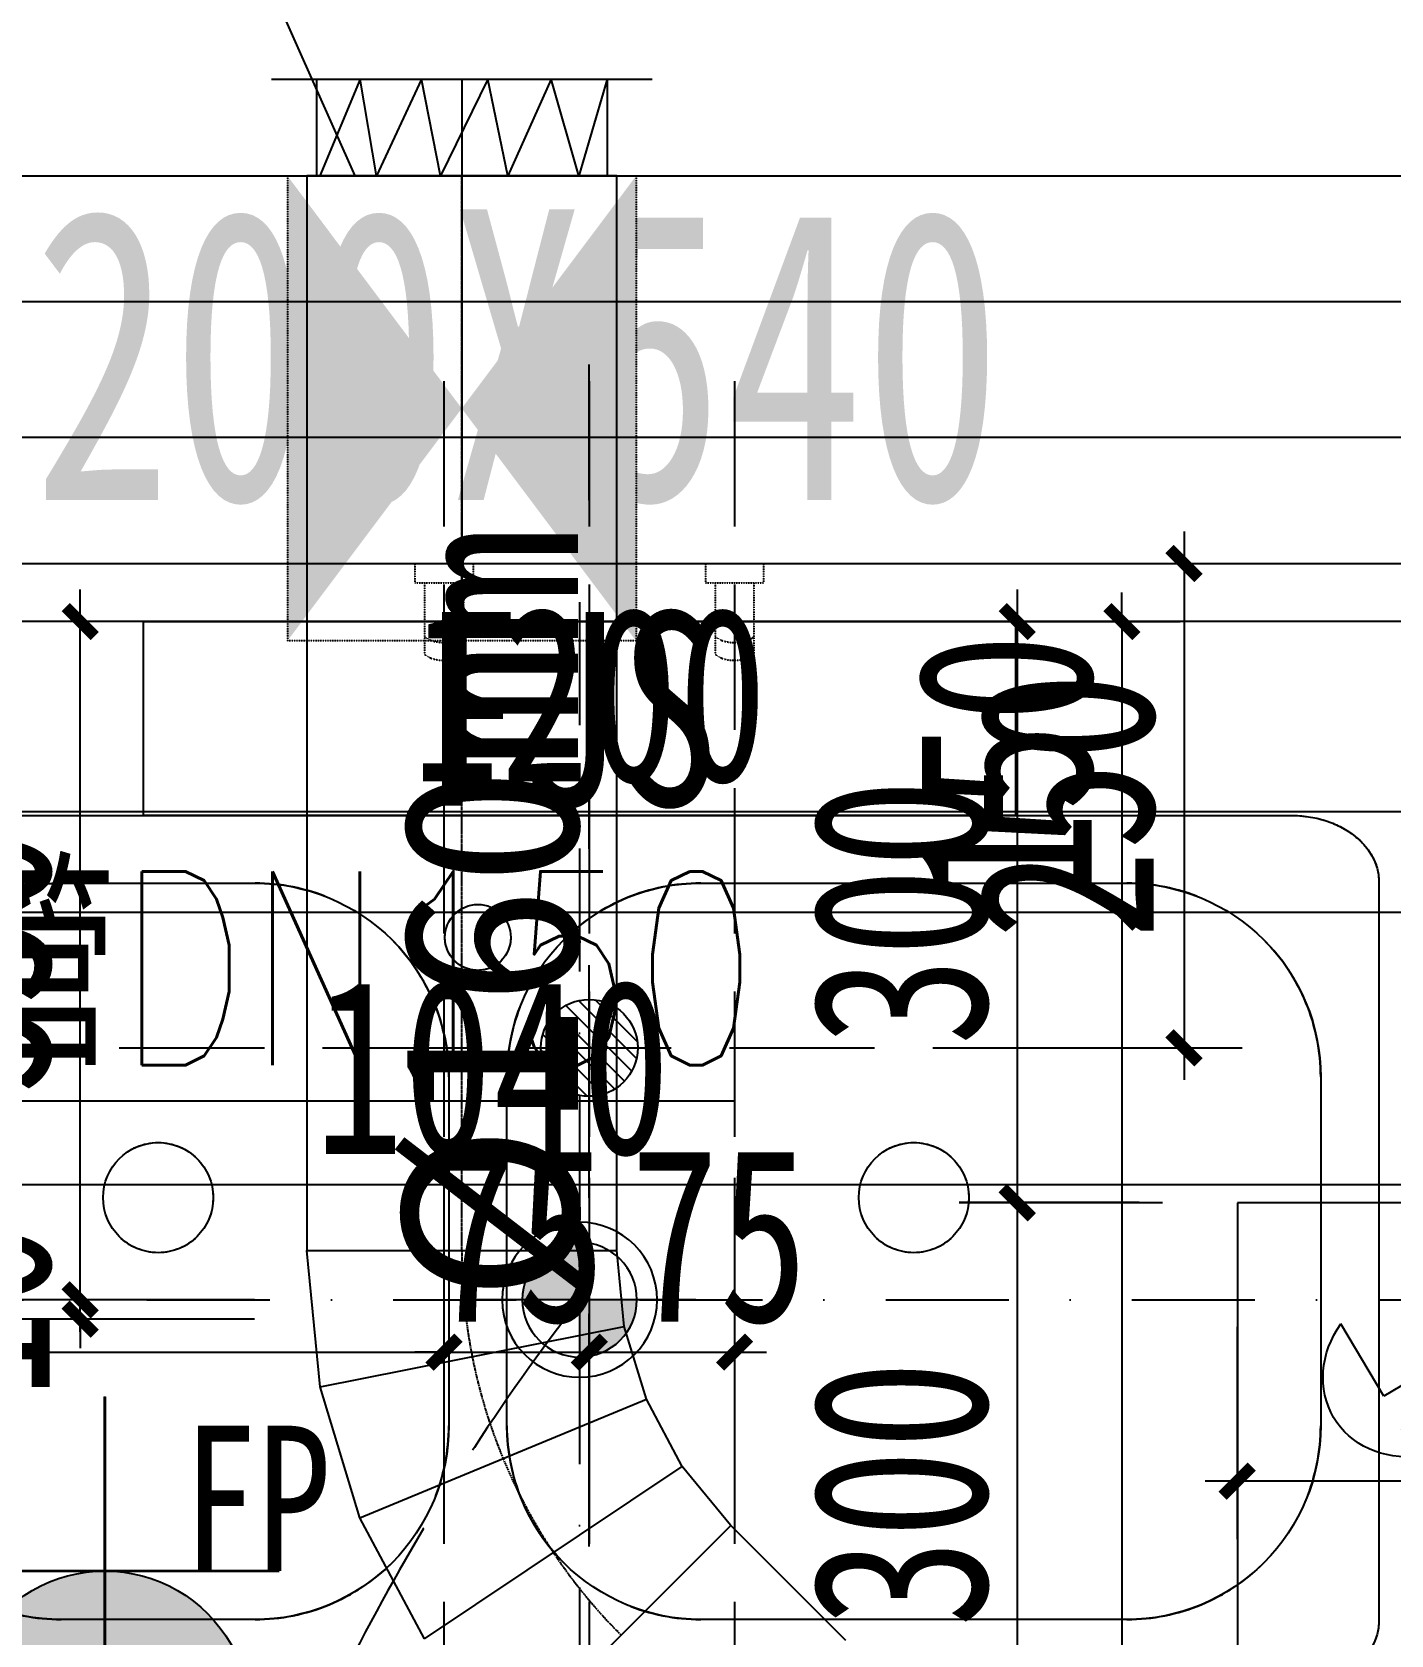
# Model space of a CAD drawing. Header units: millimetres. Extents: x -297 to 39764, y -29258 to 20315.
# Drawn here: x 13724 to 14426, y -16895 to -16068 of the extents above; entities that cross this region are included whole.
import ezdxf

# ---------------------------------------------------------------- set-up
doc = ezdxf.new("R2010")
doc.units = ezdxf.units.MM
for name, pattern in [('_DASH', [0.6, 0.4, -0.2]), ('CENTER2', [1.125, 0.75, -0.125, 0.125, -0.125]), ('DASH', [0.35, 0.25, -0.1]), ('DASHDOT2', [12.7, 6.35, -3.175, 0, -3.175]), ('HIDDEN', [9.525, 6.35, -3.175]), ('HIDDEN2', [0.1875, 0.125, -0.0625])]:
    doc.linetypes.add(name, pattern=pattern)
doc.layers.get('Defpoints').update_dxf_attribs({"color": 250})
for name, color, linetype in [('.-P建筑梁位', 4, 'Continuous'), ('.J-给排水', 210, 'Continuous'), ('.L-集分水器', 244, 'Continuous'), ('.P-墙体尺寸标注', 252, 'Continuous'), ('.P-家具虚线层', 250, 'Continuous'), ('.p-灯具连线', 6, 'Continuous'), ('.P-装饰轮廓', 180, 'Continuous'), ('.PC-天花尺寸标注', 252, 'Continuous'), ('.PC-天花灯具', 203, 'Continuous'), ('.PC-天花造型', 163, 'Continuous'), ('.PC-灯具尺寸标注', 252, 'Continuous'), ('.PC-综合天花虚线层', 14, 'DASHDOT2'), ('.PF-上下水', 6, 'Continuous'), ('.PF-上下水尺寸标注', 252, 'Continuous'), ('.PF-墙体及上下水图中虚线层', 14, 'DASH'), ('.PF-洁具', 150, 'Continuous'), ('.ZD-强电插座', 43, 'Continuous'), ('.ZD-插座虚线层', 214, 'DASH'), ('.ZD-点位引线', 1, 'Continuous'), ('.ZT-空调.检修口', 52, 'Continuous'), ('0-设备', 1, 'Continuous'), ('DUCT-排风中心线', 5, 'CENTER2'), ('DUCT-排风标注', 3, 'Continuous'), ('DUCT-排风管', 31, 'Continuous'), ('DUCT-排风管端线', 2, 'Continuous'), ('WINDOW', 4, 'Continuous'), ('留孔', 1, 'Continuous'), ('空调套管', 1, 'Continuous')]:
    doc.layers.add(name, color=color, linetype=linetype)
doc.styles.add('GOA_01_thin_0.75', font='romans.shx', dxfattribs={"width": 0.75, "bigfont": 'hzdx.shx'})
doc.styles.add('HZTXT', font='')
doc.styles.add('宋体', font='', dxfattribs={"width": 0.7, "height": 5})
doc.styles.add('文字样式', font='', dxfattribs={"width": 0.75})
doc.styles.get('HZTXT').set_extended_font_data('SimSun')
doc.styles.get('宋体').set_extended_font_data('SimSun')
doc.styles.get('文字样式').set_extended_font_data('SimSun')
doc.dimstyles.new('西安1-40（内部尺寸）', dxfattribs={"dimscale": 30, "dimtxt": 3, "dimasz": 0.5, "dimexe": 1, "dimexo": 1, "dimgap": 0.5, "dimtad": 1, "dimdec": 0, "dimrnd": 5, "dimtxsty": '文字样式', "dimblk": 'ARCHTICK', "dimcen": 1, "dimdle": 0.55, "dimclrd": 252, "dimclre": 252, "dimclrt": 30, "dimadec": 0, "dimazin": 0, "dimtfac": 1, "dimtdec": 0, "dimtix": 1, "dimtmove": 2, "dimatfit": 3, "dimfxl": 5, "dimfxlon": 1, "dimarcsym": 0})

# ---------------------------------------------------------------- blocks, each defined once
blk = doc.blocks.new('洗菜盆')
at = {"layer": '.PF-洁具'}
for points in [[(42003.23, 54024.64), (42727.32, 54024.64)], [(41957.78, 53608.73), (41957.78, 53990.55)], [(42772.78, 53990.55), (42772.78, 53608.73)], [(42727.32, 53574.64), (42003.23, 53574.64)]]:
    blk.add_lwpolyline(points, dxfattribs=at)
at = {"layer": '.PF-洁具', "color": 250}
for points in [[(42092.78, 53989.64), (42192.78, 53989.64, -0.414214), (42292.78, 53889.64), (42292.78, 53709.64, -0.414214), (42192.78, 53609.64), (42092.78, 53609.64, -0.414214), (41992.78, 53709.64), (41992.78, 53889.64, -0.414214)], [(42322.78, 53709.64), (42322.78, 53889.64, -0.414214), (42422.78, 53989.64), (42642.78, 53989.64, -0.414214), (42742.78, 53889.64), (42742.78, 53709.64, -0.414214), (42642.78, 53609.64), (42422.78, 53609.64, -0.414214)]]:
    blk.add_lwpolyline(points, format="xyb", close=True, dxfattribs=at)
for centre, radius in [((42307.78, 53961.64), 17), ((42142.78, 53827.35), 28.41), ((42532.78, 53827.35), 28.41)]:
    blk.add_circle(centre, radius, dxfattribs=at)
at = {"layer": '.PF-洁具', "extrusion": (0, 0, -1)}
for centre, major_axis, start_param, end_param in [((42003.23, 53990.55), (-45.45, 0), 0, 1.570796), ((42727.32, 53990.55), (45.45, 0), -1.570796, 0), ((42003.23, 53608.73), (-45.45, 0), 4.712389, 6.283185), ((42727.32, 53608.73), (45.45, 0), 0, 1.570796)]:
    blk.add_ellipse(centre, major_axis=major_axis, ratio=0.750045, start_param=start_param, end_param=end_param, dxfattribs=at)
blk = doc.blocks.new('*U55')
at = {"layer": '.L-集分水器'}
blk.add_lwpolyline([(-225, -100), (225, -100), (225, 0), (-225, 0)], close=True, dxfattribs=at)
at = {"layer": '.L-集分水器', "style": '文字样式', "width": 0.75}
blk.add_attdef('FJS', (-97.18, -127.08), '', height=120, dxfattribs=at)
blk = doc.blocks.new('ttrutuuyyy')
at = {"layer": '.P-家具虚线层', "color": 250, "linetype": '_DASH', "ltscale": 200, "elevation": 0}
for points in [[(33649.86, -16472.08), (34373.96, -16472.08)], [(34419.41, -16506.17), (34419.41, -16887.98)]]:
    blk.add_lwpolyline(points, dxfattribs=at)
for points in [[(33739.41, -16507.08), (33839.41, -16507.08, -0.414214), (33939.41, -16607.08), (33939.41, -16787.08, -0.414214), (33839.41, -16887.08), (33739.41, -16887.08, -0.414214), (33639.41, -16787.08), (33639.41, -16607.08, -0.414214)], [(33969.41, -16787.08), (33969.41, -16607.08, -0.414214), (34069.41, -16507.08), (34289.41, -16507.08, -0.414214), (34389.41, -16607.08), (34389.41, -16787.08, -0.414214), (34289.41, -16887.08), (34069.41, -16887.08, -0.414214)]]:
    blk.add_lwpolyline(points, format="xyb", close=True, dxfattribs=at)
at = {"layer": '.P-家具虚线层', "color": 250, "linetype": '_DASH', "ltscale": 200}
for centre, radius in [((33954.41, -16535.07, 0), 17), ((33789.41, -16669.36, 0), 28.41), ((34179.41, -16669.36, 0), 28.41)]:
    blk.add_circle(centre, radius, dxfattribs=at)
at = {"layer": '.P-家具虚线层', "color": 250, "linetype": '_DASH', "ltscale": 200, "extrusion": (0, 0, -1)}
for centre, start_param, end_param in [((34373.96, -16506.17, 0), -1.570796, 0), ((34373.96, -16887.98, 0), 0, 1.570796)]:
    blk.add_ellipse(centre, major_axis=(45.45, 0), ratio=0.750045, start_param=start_param, end_param=end_param, dxfattribs=at)
blk = doc.blocks.new('A$Cd2e37dc6')
at = {"layer": '.-P建筑梁位', "color": 4, "linetype": 'DASH', "ltscale": 300}
blk.add_line((6550, 13178.43), (8250, 13178.43), dxfattribs=at)
blk.add_lwpolyline([(5850, 13178.43), (8250, 13178.43), (8250, 11078.43), (5850, 11078.43)], close=True, dxfattribs=at)
at = {"layer": '.-P建筑梁位', "color": 250, "linetype": 'DASH', "ltscale": 300, "style": '宋体', "width": 0.7}
blk.add_text('200X540', height=150, dxfattribs=at).set_placement((6762.91, 13211.2))
blk = doc.blocks.new('防眩光射灯')
h = blk.add_hatch(color=256)
h.dxf.hatch_style = 1
h.paths.add_polyline_path([(29.6, 0, 0.414214), (0, 29.6), (0, 0)])
h.paths.add_polyline_path([(0, 0), (-29.6, 0, 0.414214), (0, -29.6)])
for p, q in [((0, 40), (0, -60)), ((-60, 0), (60, 0))]:
    blk.add_line(p, q)
blk.add_lwpolyline([(0, 112, 0, 50, 0), (0, 87.21, 0, 0, 0), (0, 40, 0, 0, 0)], format="xyseb")
blk.add_circle((0, 0), 40)
at = {"color": 250}
blk.add_circle((0, 0), 29.6, dxfattribs=at)
blk = doc.blocks.new('retrrrrrrrr')
at = {"color": 250}
for p, q in [((-85419.46549, 18881.11591, 2600), (-85222.96549, 18881.11591, 2600)), ((-85396.28094, 18881.11591, 2600), (-85396.28094, 18831.11591, 2600)), ((-85373.72697, 18881.11591, 2600), (-85394.52946, 18831.11591, 2600)), ((-85365.30691, 18831.11591, 2600), (-85373.72697, 18881.11591, 2600)), ((-85342.02792, 18881.11591, 2600), (-85365.30691, 18831.11591, 2600)), ((-85332.12198, 18831.11591, 2600), (-85342.02792, 18881.11591, 2600)), ((-85307.8524, 18881.11591, 2600), (-85332.12198, 18831.11591, 2600)), ((-85297.45115, 18831.11591, 2600), (-85307.8524, 18881.11591, 2600)), ((-85275.16276, 18881.11591, 2600), (-85297.45115, 18831.11591, 2600)), ((-85260.79913, 18831.11591, 2600), (-85275.16276, 18881.11591, 2600)), ((-85246.15005, 18881.11591, 2600), (-85260.79913, 18831.11591, 2600)), ((-85246.15005, 18881.11591, 2600), (-85246.15005, 18831.11591, 2600)), ((-85246.15005, 18831.11591, 2600), (-85396.28094, 18831.11591, 2600))]:
    blk.add_line(p, q, dxfattribs=at)
at = {"layer": '0-设备', "color": 250}
blk.add_line((-85376.21549, 18831.11591), (-85504.53893, 19119.62112), dxfattribs=at)
at = {"layer": 'DUCT-排风中心线', "color": 250}
for p, q in [((-85321.21549, 18276.55721), (-85321.21549, 18831.11591)), ((-85321.21549, 18276.45721), (-85321.21549, 18276.55721))]:
    blk.add_line(p, q, dxfattribs=at)
blk.add_arc((-85040.74624, 18276.45721), 280.46926, 180, 225, dxfattribs=at)
at = {"layer": 'DUCT-排风管', "color": 250}
for p, q in [((-85241.21549, 18831.11591), (-85401.21549, 18831.11591)), ((-85401.21549, 18831.11591), (-85401.21549, 18276.55721)), ((-85241.21549, 18276.55721), (-85241.21549, 18831.11591)), ((-85401.21549, 18276.45721), (-85401.21549, 18276.55721)), ((-85394.28918, 18206.13314), (-85401.21549, 18276.45721)), ((-85241.21549, 18276.45721), (-85241.21549, 18276.55721)), ((-85237.36353, 18237.34759), (-85241.21549, 18276.45721)), ((-85225.95568, 18199.74094), (-85237.36353, 18237.34759)), ((-85373.7764, 18138.51159), (-85394.28918, 18206.13314)), ((-85207.43033, 18165.08245), (-85225.95568, 18199.74094)), ((-85182.49941, 18134.70403), (-85207.43033, 18165.08245)), ((-85340.46547, 18076.19122), (-85373.7764, 18138.51159)), ((-85182.4287, 18134.63332), (-85182.49941, 18134.70403)), ((-85123.0074, 18075.21203), (-85182.4287, 18134.63332))]:
    blk.add_line(p, q, dxfattribs=at)
at = {"layer": 'DUCT-排风管端线', "color": 250}
for p, q in [((-85401.21549, 18276.55721), (-85241.21549, 18276.55721)), ((-85401.21549, 18276.55721), (-85241.21549, 18276.55721)), ((-85394.28918, 18206.13314), (-85237.36353, 18237.34759)), ((-85373.7764, 18138.51159), (-85225.95568, 18199.74094)), ((-85340.46547, 18076.19122), (-85207.43033, 18165.08245)), ((-85182.4287, 18134.63332), (-85295.56578, 18021.49624)), ((-85295.56578, 18021.49624), (-85182.4287, 18134.63332))]:
    blk.add_line(p, q, dxfattribs=at)
at = {"layer": '留孔', "color": 250}
blk.add_line((-85321.21549, 18881.11591), (-85321.2155, 18541.11591), dxfattribs=at)
at = {"layer": '留孔', "color": 250, "linetype": 'HIDDEN2', "ltscale": 0.5}
for p, q in [((-85411.21549, 18831.11591), (-85411.2155, 18591.11591)), ((-85411.21549, 18831.11591), (-85231.21549, 18831.11591)), ((-85231.21549, 18831.11591), (-85231.2155, 18591.11591)), ((-85231.2155, 18591.11591), (-85411.2155, 18591.11591))]:
    blk.add_line(p, q, dxfattribs=at)
blk.add_solid([(-85411.21549, 18831.11591), (-85411.2155, 18591.11591), (-85231.2155, 18591.11591), (-85231.21549, 18831.11591)], dxfattribs=at)
at = {"layer": '空调套管', "color": 250}
blk.add_lwpolyline([(-85627.98557, 18353.8315), (-85180.62341, 18353.8315)], dxfattribs=at)
at = {"layer": 'DUCT-排风标注', "color": 250, "style": 'HZTXT'}
blk.add_text('%%C160mm', height=90.632911, rotation=90, dxfattribs=at).set_placement((-85261.21549, 18249.78678))
at = {"layer": '空调套管', "color": 250, "insert": (-85641.68519, 18472.18016), "char_height": 100, "width": 597.1388019, "attachment_point": 1, "style": 'GOA_01_thin_0.75'}
blk.add_mtext('套管DN150', dxfattribs=at)
blk = doc.blocks.new('_ArchTick')
at = {"color": 0, "linetype": 'ByBlock', "const_width": 0.4}
blk.add_lwpolyline([(-0.5, -0.5), (0.5, 0.5)], dxfattribs=at)
blk = doc.blocks.new('*D246')
at = {"layer": '.ZT-空调.检修口', "color": 252, "lineweight": -2, "transparency": 16777216}
for p, q in [((14346.28, -16735.99), (14346.28, -16845.71)), ((14646.91, -16767.93), (14646.91, -16845.71)), ((14663.41, -16815.71), (14329.78, -16815.71))]:
    blk.add_line(p, q, dxfattribs=at)
at = {"layer": 'Defpoints', "color": 0, "transparency": 16777216}
for p in [(14346.28, -16705.99), (14646.91, -16737.93), (14346.28, -16815.71)]:
    blk.add_point(p, dxfattribs=at)
at = {"layer": '.ZT-空调.检修口', "color": 252, "lineweight": -2, "transparency": 16777216, "xscale": 15, "yscale": 15, "zscale": 15, "rotation": 180}
blk.add_blockref('_ArchTick', (14346.28, -16815.71), dxfattribs=at)
at = {"layer": '.ZT-空调.检修口', "color": 252, "lineweight": -2, "transparency": 16777216, "xscale": 15, "yscale": 15, "zscale": 15}
blk.add_blockref('_ArchTick', (14646.91, -16815.71), dxfattribs=at)
at = {"layer": '.ZT-空调.检修口', "color": 30, "transparency": 16777216, "insert": (14496.6, -16755.71), "char_height": 90, "attachment_point": 5, "style": '文字样式'}
blk.add_mtext('300', dxfattribs=at)
blk = doc.blocks.new('*D247')
at = {"layer": '.ZT-空调.检修口', "color": 252, "lineweight": -2, "transparency": 16777216}
for p, q in [((14232.76, -16355.58), (14232.76, -16688.58)), ((14307.76, -16372.08), (14202.76, -16372.08)), ((14307.76, -16672.08), (14202.76, -16672.08))]:
    blk.add_line(p, q, dxfattribs=at)
at = {"layer": 'Defpoints', "color": 0, "transparency": 16777216}
for p in [(14378.04, -16372.08), (14232.76, -16672.08), (14371.42, -16672.08)]:
    blk.add_point(p, dxfattribs=at)
at = {"layer": '.ZT-空调.检修口', "color": 252, "lineweight": -2, "transparency": 16777216, "xscale": 15, "yscale": 15, "zscale": 15}
for p, rotation in [((14232.76, -16372.08), 90), ((14232.76, -16672.08), 270)]:
    blk.add_blockref('_ArchTick', p, dxfattribs=dict(at, rotation=rotation))
at = {"layer": '.ZT-空调.检修口', "color": 30, "transparency": 16777216, "insert": (14172.76, -16522.08), "char_height": 90, "attachment_point": 5, "rotation": 90, "style": '文字样式'}
blk.add_mtext('300', dxfattribs=at)
blk = doc.blocks.new('*D248')
at = {"layer": '.ZT-空调.检修口', "color": 252, "lineweight": -2, "transparency": 16777216}
for p, q in [((14232.76, -16655.42), (14232.76, -16989.05)), ((14295.7, -16671.92), (14202.76, -16671.92)), ((14295.7, -16972.55), (14202.76, -16972.55))]:
    blk.add_line(p, q, dxfattribs=at)
at = {"layer": 'Defpoints', "color": 0, "transparency": 16777216}
for p in [(14325.7, -16671.92), (14232.76, -16972.55), (14325.7, -16972.55)]:
    blk.add_point(p, dxfattribs=at)
at = {"layer": '.ZT-空调.检修口', "color": 252, "lineweight": -2, "transparency": 16777216, "xscale": 15, "yscale": 15, "zscale": 15}
for p, rotation in [((14232.76, -16671.92), 90), ((14232.76, -16972.55), 270)]:
    blk.add_blockref('_ArchTick', p, dxfattribs=dict(at, rotation=rotation))
at = {"layer": '.ZT-空调.检修口', "color": 30, "transparency": 16777216, "insert": (14172.76, -16822.23), "char_height": 90, "attachment_point": 5, "rotation": 90, "style": '文字样式'}
blk.add_mtext('300', dxfattribs=at)
blk = doc.blocks.new('检修口')
at = {"layer": '.ZT-空调.检修口', "color": 250}
for p, q in [((-154.6, 186.9), (-204.4, 216.5)), ((-185.3, 135.4), (-154.6, 186.9)), ((-185.3, 135.4), (-234.3, 164.6)), ((-105.3, 139.5), (112.5, -78.3)), ((-128.7, 98.8), (82.5, -112.5))]:
    blk.add_line(p, q, dxfattribs=at)
at = {"layer": '.ZT-空调.检修口'}
blk.add_lwpolyline([(-287.5, 287.5), (112.5, 287.5), (112.5, -112.5), (-287.5, -112.5)], close=True, dxfattribs=at)
at = {"layer": '.ZT-空调.检修口', "color": 250}
for centre, radius, start, end in [((-85.3, 159.5), 28.4, 173.3013, 225), ((-144.4, 83.1), 22.1, 45, 116.0655)]:
    blk.add_arc(centre, radius, start, end, dxfattribs=at)
for centre, major_axis, start_param, end_param in [((-174.5, 163.4), (34.9, 57.7), -1.092021, 1.11154), ((-174.4, 163.5), (23.5, 63.3), 1.867724, 3.886165)]:
    blk.add_ellipse(centre, major_axis=major_axis, ratio=0.876846, start_param=start_param, end_param=end_param, dxfattribs=at)
blk = doc.blocks.new('*D700')
at = {"layer": '.P-墙体尺寸标注', "color": 252, "linetype": 'ByBlock', "lineweight": -2, "transparency": 16777216}
for p, q in [((13411.91, -16380.27), (13411.91, -16500.27)), ((14611.91, -16380.27), (14611.91, -16500.27)), ((14628.41, -16470.27), (13395.41, -16470.27))]:
    blk.add_line(p, q, dxfattribs=at)
at = {"layer": 'Defpoints', "color": 0, "linetype": 'ByBlock', "transparency": 16777216}
for p in [(13411.91, -16342.08, 0), (14611.91, -16342.08), (13411.91, -16470.27)]:
    blk.add_point(p, dxfattribs=at)
at = {"layer": '.P-墙体尺寸标注', "color": 252, "linetype": 'ByBlock', "lineweight": -2, "transparency": 16777216, "xscale": 15, "yscale": 15, "zscale": 15, "rotation": 180}
blk.add_blockref('_ArchTick', (13411.91, -16470.27), dxfattribs=at)
at = {"layer": '.P-墙体尺寸标注', "color": 252, "linetype": 'ByBlock', "lineweight": -2, "transparency": 16777216, "xscale": 15, "yscale": 15, "zscale": 15}
blk.add_blockref('_ArchTick', (14611.91, -16470.27), dxfattribs=at)
at = {"layer": '.P-墙体尺寸标注', "color": 30, "linetype": 'ByBlock', "transparency": 16777216, "insert": (14011.91, -16410.27), "char_height": 90, "attachment_point": 5, "style": '文字样式'}
blk.add_mtext('1200', dxfattribs=at)
blk = doc.blocks.new('*D779')
at = {"layer": '.PC-天花尺寸标注', "color": 252, "linetype": 'ByBlock', "lineweight": -2, "transparency": 16777216}
for p, q in [((14286.85, -16372.08), (14286.85, -16357.08)), ((14196.85, -16372.08), (14316.85, -16372.08)), ((14286.85, -16372.08), (14286.85, -16522.08)), ((14196.85, -16522.08), (14316.85, -16522.08)), ((14286.85, -16522.08), (14286.85, -16537.08))]:
    blk.add_line(p, q, dxfattribs=at)
at = {"layer": 'Defpoints', "color": 0, "linetype": 'ByBlock', "transparency": 16777216}
for p in [(14094.55, -16372.08, 0), (14094.55, -16522.08), (14286.85, -16522.08)]:
    blk.add_point(p, dxfattribs=at)
at = {"layer": '.PC-天花尺寸标注', "color": 252, "linetype": 'ByBlock', "lineweight": -2, "transparency": 16777216, "xscale": 15, "yscale": 15, "zscale": 15}
for p, rotation in [((14286.85, -16372.08), 270), ((14286.85, -16522.08), 90)]:
    blk.add_blockref('_ArchTick', p, dxfattribs=dict(at, rotation=rotation))
at = {"layer": '.PC-天花尺寸标注', "color": 30, "linetype": 'ByBlock', "transparency": 16777216, "insert": (14226.85, -16447.08), "char_height": 90, "attachment_point": 5, "rotation": 90, "style": '文字样式'}
blk.add_mtext('150', dxfattribs=at)
blk = doc.blocks.new('*D780')
at = {"layer": '.PC-天花尺寸标注', "color": 252, "linetype": 'ByBlock', "lineweight": -2, "transparency": 16777216}
for p, q in [((14286.85, -16505.58), (14286.85, -18518.58)), ((14196.85, -16522.08), (14316.85, -16522.08)), ((14196.85, -18502.08), (14316.85, -18502.08))]:
    blk.add_line(p, q, dxfattribs=at)
at = {"layer": 'Defpoints', "color": 0, "linetype": 'ByBlock', "transparency": 16777216}
for p in [(14094.55, -16522.08), (14099.55, -18502.08), (14286.85, -18502.08)]:
    blk.add_point(p, dxfattribs=at)
at = {"layer": '.PC-天花尺寸标注', "color": 252, "linetype": 'ByBlock', "lineweight": -2, "transparency": 16777216, "xscale": 15, "yscale": 15, "zscale": 15}
for p, rotation in [((14286.85, -16522.08), 90), ((14286.85, -18502.08), 270)]:
    blk.add_blockref('_ArchTick', p, dxfattribs=dict(at, rotation=rotation))
at = {"layer": '.PC-天花尺寸标注', "color": 30, "linetype": 'ByBlock', "transparency": 16777216, "insert": (14226.85, -17512.08), "char_height": 90, "attachment_point": 5, "rotation": 90, "style": '文字样式'}
blk.add_mtext('1980', dxfattribs=at)
blk = doc.blocks.new('*D784')
at = {"layer": '.PC-天花尺寸标注', "color": 252, "linetype": 'ByBlock', "lineweight": -2, "transparency": 16777216}
for p, q in [((13441.91, -16572.51), (13441.91, -16692.51)), ((14481.91, -16572.51), (14481.91, -16692.51)), ((13425.41, -16662.51), (14498.41, -16662.51))]:
    blk.add_line(p, q, dxfattribs=at)
at = {"layer": 'Defpoints', "color": 0, "linetype": 'ByBlock', "transparency": 16777216}
for p in [(13441.91, -16522.08), (14481.91, -16522.08), (14481.91, -16662.51)]:
    blk.add_point(p, dxfattribs=at)
at = {"layer": '.PC-天花尺寸标注', "color": 252, "linetype": 'ByBlock', "lineweight": -2, "transparency": 16777216, "xscale": 15, "yscale": 15, "zscale": 15, "rotation": 180}
blk.add_blockref('_ArchTick', (13441.91, -16662.51), dxfattribs=at)
at = {"layer": '.PC-天花尺寸标注', "color": 252, "linetype": 'ByBlock', "lineweight": -2, "transparency": 16777216, "xscale": 15, "yscale": 15, "zscale": 15}
blk.add_blockref('_ArchTick', (14481.91, -16662.51), dxfattribs=at)
at = {"layer": '.PC-天花尺寸标注', "color": 30, "linetype": 'ByBlock', "transparency": 16777216, "insert": (13961.91, -16602.51), "char_height": 90, "attachment_point": 5, "style": '文字样式'}
blk.add_mtext('1040', dxfattribs=at)
blk = doc.blocks.new('*D853')
at = {"layer": '.PC-灯具尺寸标注', "color": 252, "linetype": 'ByBlock', "lineweight": -2, "transparency": 16777216}
for p, q in [((13749.15, -16722.08), (13749.15, -16707.08)), ((13839.15, -16722.08), (13719.15, -16722.08)), ((13749.15, -16732.08), (13749.15, -16722.08)), ((13839.15, -16732.08), (13719.15, -16732.08)), ((13749.15, -16732.08), (13749.15, -16747.08))]:
    blk.add_line(p, q, dxfattribs=at)
at = {"layer": 'Defpoints', "color": 0, "linetype": 'ByBlock', "transparency": 16777216}
for p in [(13749.15, -16722.08), (14006.91, -16722.08, 0), (14006.91, -16732.08, 0)]:
    blk.add_point(p, dxfattribs=at)
at = {"layer": '.PC-灯具尺寸标注', "color": 252, "linetype": 'ByBlock', "lineweight": -2, "transparency": 16777216, "xscale": 15, "yscale": 15, "zscale": 15}
for p, rotation in [((13749.15, -16722.08), 270), ((13749.15, -16732.08), 90)]:
    blk.add_blockref('_ArchTick', p, dxfattribs=dict(at, rotation=rotation))
at = {"layer": '.PC-灯具尺寸标注', "color": 30, "linetype": 'ByBlock', "transparency": 16777216, "insert": (13689.15, -16727.08), "char_height": 90, "attachment_point": 5, "rotation": 90, "style": '文字样式'}
blk.add_mtext('10', dxfattribs=at)
blk = doc.blocks.new('*D854')
at = {"layer": '.PC-灯具尺寸标注', "color": 252, "linetype": 'ByBlock', "lineweight": -2, "transparency": 16777216}
for p, q in [((13749.15, -16738.58), (13749.15, -16355.58)), ((13839.15, -16372.08), (13719.15, -16372.08)), ((13839.15, -16722.08), (13719.15, -16722.08))]:
    blk.add_line(p, q, dxfattribs=at)
at = {"layer": 'Defpoints', "color": 0, "linetype": 'ByBlock', "transparency": 16777216}
for p in [(13749.15, -16372.08), (14231.91, -16372.08, 0), (14006.91, -16722.08, 0)]:
    blk.add_point(p, dxfattribs=at)
at = {"layer": '.PC-灯具尺寸标注', "color": 252, "linetype": 'ByBlock', "lineweight": -2, "transparency": 16777216, "xscale": 15, "yscale": 15, "zscale": 15}
for p, rotation in [((13749.15, -16372.08), 90), ((13749.15, -16722.08), 270)]:
    blk.add_blockref('_ArchTick', p, dxfattribs=dict(at, rotation=rotation))
at = {"layer": '.PC-灯具尺寸标注', "color": 30, "linetype": 'ByBlock', "transparency": 16777216, "insert": (13689.15, -16547.08), "char_height": 90, "attachment_point": 5, "rotation": 90, "style": '文字样式'}
blk.add_mtext('350', dxfattribs=at)
blk = doc.blocks.new('墙面强电插座')
at = {"linetype": 'ByBlock'}
h = blk.add_hatch(color=256, dxfattribs=at)
h.dxf.hatch_style = 1
h.paths.add_polyline_path([(0, 120, 0.414214), (100, 220), (0, 220)])
h.paths.add_polyline_path([(0, 220), (-100, 220, 0.414214), (0, 120)])
blk.add_line((100, 220), (-100, 220), dxfattribs=at)
for p, q in [((0, 220), (0, 0)), ((-120, 120), (120, 120))]:
    blk.add_line(p, q)
at = {"const_width": 2}
for points in [[(0, 0), (0, 220)], [(-120, 120), (120, 120)]]:
    blk.add_lwpolyline(points, dxfattribs=at)
at = {"linetype": 'ByBlock'}
blk.add_arc((0, 220), 100, 180, 0, dxfattribs=at)
blk = doc.blocks.new('厨房插座')
at = {"layer": '.ZD-强电插座', "xscale": -0.75, "yscale": 0.75, "zscale": 0.75}
blk.add_blockref('墙面强电插座', (240618.73, 59355.55), dxfattribs=at)
at = {"layer": '.ZD-强电插座', "style": '文字样式', "width": 0.75}
blk.add_attdef('C', (240643.97, 59346.56), '', height=90, dxfattribs=at)
blk = doc.blocks.new('给水')
at = {"layer": '.J-给排水', "linetype": 'DASH', "ltscale": 0.2}
for p, q in [((355305.71, 133885.6), (355315.71, 133885.6)), ((355305.71, 133885.6), (355305.71, 133855.6)), ((355315.71, 133885.6), (355315.71, 133855.6)), ((355315.71, 133880.6), (355352.65, 133880.6)), ((355305.71, 133855.6), (355315.71, 133855.6)), ((355315.71, 133860.6), (355352.65, 133860.6))]:
    blk.add_line(p, q, dxfattribs=at)
at = {"layer": '.J-给排水', "color": 251, "linetype": 'DASH', "ltscale": 0.2, "extrusion": (0, 0, -1)}
blk.add_ellipse((355340.17, 133870.6), major_axis=(0, 11.7), ratio=0.544014, start_param=0.54648, end_param=2.595113, dxfattribs=at)
at = {"layer": '.J-给排水', "linetype": 'DASH', "ltscale": 0.2, "extrusion": (0, 0, -1)}
blk.add_ellipse((355349.34, 133870.6), major_axis=(0, 11.7), ratio=0.544014, start_param=0.54648, end_param=2.595113, dxfattribs=at)
blk = doc.blocks.new('*D933')
at = {"layer": '.PF-上下水尺寸标注', "color": 252, "linetype": 'ByBlock', "lineweight": -2, "transparency": 16777216}
for p, q in [((13936.91, -16659.12), (13936.91, -16779.12)), ((14011.91, -16659.12), (14011.91, -16779.12)), ((13936.91, -16749.12), (13921.91, -16749.12)), ((13936.91, -16749.12), (14011.91, -16749.12)), ((14011.91, -16749.12), (14026.91, -16749.12))]:
    blk.add_line(p, q, dxfattribs=at)
at = {"layer": 'Defpoints', "color": 0, "linetype": 'ByBlock', "transparency": 16777216}
for p in [(13936.91, -16526.77, 0), (14011.91, -16556.77, 0), (14011.91, -16749.12)]:
    blk.add_point(p, dxfattribs=at)
at = {"layer": '.PF-上下水尺寸标注', "color": 252, "linetype": 'ByBlock', "lineweight": -2, "transparency": 16777216, "xscale": 15, "yscale": 15, "zscale": 15}
blk.add_blockref('_ArchTick', (13936.91, -16749.12), dxfattribs=at)
at = {"layer": '.PF-上下水尺寸标注', "color": 252, "linetype": 'ByBlock', "lineweight": -2, "transparency": 16777216, "xscale": 15, "yscale": 15, "zscale": 15, "rotation": 180}
blk.add_blockref('_ArchTick', (14011.91, -16749.12), dxfattribs=at)
at = {"layer": '.PF-上下水尺寸标注', "color": 30, "linetype": 'ByBlock', "transparency": 16777216, "insert": (13974.41, -16689.12), "char_height": 90, "attachment_point": 5, "style": '文字样式'}
blk.add_mtext('75', dxfattribs=at)
blk = doc.blocks.new('*D934')
at = {"layer": '.PF-上下水尺寸标注', "color": 252, "linetype": 'ByBlock', "lineweight": -2, "transparency": 16777216}
for p, q in [((14011.91, -16659.12), (14011.91, -16779.12)), ((14086.91, -16659.12), (14086.91, -16779.12)), ((13995.41, -16749.12), (14103.41, -16749.12))]:
    blk.add_line(p, q, dxfattribs=at)
at = {"layer": 'Defpoints', "color": 0, "linetype": 'ByBlock', "transparency": 16777216}
for p in [(14086.91, -16526.77, 0), (14011.91, -16556.77, 0), (14086.91, -16749.12)]:
    blk.add_point(p, dxfattribs=at)
at = {"layer": '.PF-上下水尺寸标注', "color": 252, "linetype": 'ByBlock', "lineweight": -2, "transparency": 16777216, "xscale": 15, "yscale": 15, "zscale": 15, "rotation": 180}
blk.add_blockref('_ArchTick', (14011.91, -16749.12), dxfattribs=at)
at = {"layer": '.PF-上下水尺寸标注', "color": 252, "linetype": 'ByBlock', "lineweight": -2, "transparency": 16777216, "xscale": 15, "yscale": 15, "zscale": 15}
blk.add_blockref('_ArchTick', (14086.91, -16749.12), dxfattribs=at)
at = {"layer": '.PF-上下水尺寸标注', "color": 30, "linetype": 'ByBlock', "transparency": 16777216, "insert": (14078.86, -16689.12), "char_height": 90, "attachment_point": 5, "style": '文字样式'}
blk.add_mtext('75', dxfattribs=at)
blk = doc.blocks.new('*D935')
at = {"layer": '.PF-上下水尺寸标注', "color": 252, "linetype": 'ByBlock', "lineweight": -2, "transparency": 16777216}
for p, q in [((13936.91, -16659.12), (13936.91, -16779.12)), ((12961.87, -16706.77), (12961.87, -16779.12)), ((12945.37, -16749.12), (13953.41, -16749.12))]:
    blk.add_line(p, q, dxfattribs=at)
at = {"layer": 'Defpoints', "color": 0, "linetype": 'ByBlock', "transparency": 16777216}
for p in [(13936.91, -16526.77, 0), (12961.87, -16676.77, 0), (13936.91, -16749.12)]:
    blk.add_point(p, dxfattribs=at)
at = {"layer": '.PF-上下水尺寸标注', "color": 252, "linetype": 'ByBlock', "lineweight": -2, "transparency": 16777216, "xscale": 15, "yscale": 15, "zscale": 15, "rotation": 180}
blk.add_blockref('_ArchTick', (12961.87, -16749.12), dxfattribs=at)
at = {"layer": '.PF-上下水尺寸标注', "color": 252, "linetype": 'ByBlock', "lineweight": -2, "transparency": 16777216, "xscale": 15, "yscale": 15, "zscale": 15}
blk.add_blockref('_ArchTick', (13936.91, -16749.12), dxfattribs=at)
at = {"layer": '.PF-上下水尺寸标注', "color": 30, "linetype": 'ByBlock', "transparency": 16777216, "insert": (13449.39, -16689.12), "char_height": 90, "attachment_point": 5, "style": '文字样式'}
blk.add_mtext('975', dxfattribs=at)
blk = doc.blocks.new('*D936')
at = {"layer": '.PF-上下水尺寸标注', "color": 252, "linetype": 'ByBlock', "lineweight": -2, "transparency": 16777216}
for p, q in [((14318.86, -16325.58), (14318.86, -16608.58)), ((14228.86, -16342.08), (14348.86, -16342.08)), ((14228.86, -16592.08), (14348.86, -16592.08))]:
    blk.add_line(p, q, dxfattribs=at)
at = {"layer": 'Defpoints', "color": 0, "linetype": 'ByBlock', "transparency": 16777216}
for p in [(14011.91, -16342.08, 0), (14011.91, -16592.08, 0), (14318.86, -16592.08)]:
    blk.add_point(p, dxfattribs=at)
at = {"layer": '.PF-上下水尺寸标注', "color": 252, "linetype": 'ByBlock', "lineweight": -2, "transparency": 16777216, "xscale": 15, "yscale": 15, "zscale": 15}
for p, rotation in [((14318.86, -16342.08), 90), ((14318.86, -16592.08), 270)]:
    blk.add_blockref('_ArchTick', p, dxfattribs=dict(at, rotation=rotation))
at = {"layer": '.PF-上下水尺寸标注', "color": 30, "linetype": 'ByBlock', "transparency": 16777216, "insert": (14258.86, -16467.08), "char_height": 90, "attachment_point": 5, "rotation": 90, "style": '文字样式'}
blk.add_mtext('250', dxfattribs=at)

msp = doc.modelspace()

# ---------------------------------------------------------------- hatches: boundary and pattern name
at = {"layer": '.PF-上下水'}
h = msp.add_hatch(dxfattribs=at)
h.set_pattern_fill('ANSI31', color=250, scale=2)
h.set_pattern_definition([(135, (470591.0105, -156553.383), (4.49012806, 4.49012806), [])])
edge = h.paths.add_edge_path()
edge.add_arc((14011.91, -16592.08), 25, 180, 540, ccw=False)

# ---------------------------------------------------------------- linework, layer by layer
at = {"layer": '.p-灯具连线', "color": 6, "linetype": 'HIDDEN', "ltscale": 15, "elevation": 0}
msp.add_lwpolyline([(14006.91, -16722.08, 0.341964), (14006.91, -18162.08, -0.168836), (14393.12, -19218.29, 5.261217)], format="xyb", dxfattribs=at)
at = {"layer": '.P-装饰轮廓'}
msp.add_lwpolyline([(15181.91, -16857.08), (14746.91, -16857.08), (14746.91, -16372.08), (13071.87, -16372.08)], dxfattribs=at)
at = {"layer": '.PC-天花造型'}
msp.add_lwpolyline([(13441.91, -16372.08), (13441.91, -16522.08), (14481.91, -16522.08), (14481.91, -16372.08)], dxfattribs=at)
at = {"layer": '.PC-综合天花虚线层', "linetype": 'DASHDOT2', "ltscale": 10}
for p, q in [((14006.91, -16362.11, 0), (14006.91, -18471.39, 0)), ((13529.38, -16722.08, 0), (14607.33, -16722.08, 0))]:
    msp.add_line(p, q, dxfattribs=at)
at = {"layer": '.PF-上下水'}
msp.add_circle((14011.91, -16592.08, 0), 25, dxfattribs=at)
at = {"layer": '.PF-墙体及上下水图中虚线层', "ltscale": 300}
for p, q in [((13936.91, -16248.01, 0), (13936.91, -17131.97, 0)), ((14011.91, -16248.01, 0), (14011.91, -17131.97, 0)), ((14086.91, -16248.01, 0), (14086.91, -17131.97, 0)), ((13559.2, -16592.08, 0), (14329.02, -16592.08, 0))]:
    msp.add_line(p, q, dxfattribs=at)
at = {"layer": '.ZD-插座虚线层', "linetype": '_DASH', "ltscale": 300}
msp.add_line((14011.91, -17389.42, 0), (14011.91, -16239.44, 0), dxfattribs=at)
at = {"layer": '.ZD-点位引线', "color": 10, "elevation": 0}
msp.add_lwpolyline([(13661.91, -16372.08, 0, 25, 0), (13661.91, -16472.08, 0, 0, 0), (13661.91, -16772.08, 0, 0, 0), (13761.91, -16772.08, 0, 0, 0)], format="xyseb", dxfattribs=at)
at = {"layer": 'WINDOW', "extrusion": (0, 0, -1)}
for p, q in [((13411.91, -16142.08), (14611.91, -16142.08)), ((14611.91, -16207.08), (13411.91, -16207.08)), ((14611.91, -16277.08), (13411.91, -16277.08)), ((13411.91, -16342.08), (14611.91, -16342.08))]:
    msp.add_line(p, q, dxfattribs=at)

# ---------------------------------------------------------------- block references
at = {"layer": '.-P建筑梁位'}
msp.add_blockref('A$Cd2e37dc6', (6961.91, -29520.5, 0), dxfattribs=at)
at = {"layer": '.J-给排水', "extrusion": (0, 0, -1), "zscale": -1, "rotation": 270}
for p in [(-147807.51, 338963.64, 0), (-147957.51, 338963.64, 0)]:
    msp.add_blockref('给水', p, dxfattribs=at)
at = {"layer": '.L-集分水器', "extrusion": (0, 0, -1)}
ref = msp.add_blockref('*U55', (-14006.91, -16372.08, 0), dxfattribs=dict(at, zscale=-1))
ref.add_attrib('FJS', 'FJS', (13925.66, -16467.08, 0), dxfattribs={"color": 8, "height": 100, "style": '文字样式', "width": 0.75})
at = {"layer": '.P-家具虚线层', "linetype": 'ByBlock'}
msp.add_blockref('ttrutuuyyy', (-20000, 0), dxfattribs=at)
at = {"layer": '.PC-天花灯具', "xscale": -1, "rotation": 359.9999999677534}
msp.add_blockref('防眩光射灯', (14006.91, -16722.08, 0), dxfattribs=at)
at = {"layer": '.PF-洁具'}
msp.add_blockref('洗菜盆', (-28353.37, -70496.72), dxfattribs=at)
at = {"layer": '.ZD-强电插座'}
ref = msp.add_blockref('厨房插座', (254380.64, 42583.48, 0), dxfattribs=dict(at, rotation=180.0000000001098))
ref.add_attrib('C', 'FP', (13802.16, -16862.08, 0), dxfattribs={"height": 75, "rotation": 180, "style": '文字样式', "text_generation_flag": 6, "width": 0.75})
at = {"layer": '.ZT-空调.检修口', "color": 0}
msp.add_blockref('retrrrrrrrr', (99267.32, -34973.19), dxfattribs=at)
at = {"layer": '.ZT-空调.检修口', "xscale": -0.7511737089092573, "yscale": 0.7511737089092573, "zscale": 0.751173708909257, "rotation": 90}
msp.add_blockref('检修口', (14562.4, -16888.04), dxfattribs=at)

# ---------------------------------------------------------------- dimensions: what is measured, and where the dimension line sits
at = {"layer": '.P-墙体尺寸标注', "color": 1, "linetype": 'ByBlock'}
dim = msp.add_linear_dim(base=(13411.91, -16470.27), p1=(14611.91, -16342.08), p2=(13411.91, -16342.08, 0), dimstyle='西安1-40（内部尺寸）', override={"dimfxl": 3}, dxfattribs=at)
dim.commit()
dim.dimension.update_dxf_attribs({"geometry": '*D700', "text_midpoint": (14011.91, -16410.27)})
at = {"layer": '.PC-天花尺寸标注', "color": 1, "linetype": 'ByBlock'}
for base, p1, p2, picture, middle in [((14286.85, -16522.08), (14094.55, -16372.08, 0), (14094.55, -16522.08), '*D779', (14226.85, -16447.08)), ((14286.85, -18502.08), (14094.55, -16522.08), (14099.55, -18502.08), '*D780', (14226.85, -17512.08))]:
    dim = msp.add_linear_dim(base=base, p1=p1, p2=p2, angle=90, dimstyle='西安1-40（内部尺寸）', override={"dimfxl": 3}, dxfattribs=at)
    dim.commit()
    dim.dimension.update_dxf_attribs({"geometry": picture, "text_midpoint": middle})
dim = msp.add_linear_dim(base=(14481.91, -16662.51), p1=(13441.91, -16522.08), p2=(14481.91, -16522.08), dimstyle='西安1-40（内部尺寸）', override={"dimfxl": 3}, dxfattribs=at)
dim.commit()
dim.dimension.update_dxf_attribs({"geometry": '*D784', "text_midpoint": (13961.91, -16602.51)})
at = {"layer": '.PC-灯具尺寸标注', "color": 1, "linetype": 'ByBlock'}
for base, p1, p2, picture, middle in [((13749.15, -16372.08), (14006.91, -16722.08, 0), (14231.91, -16372.08, 0), '*D854', (13689.15, -16547.08)), ((13749.15, -16722.08), (14006.91, -16732.08, 0), (14006.91, -16722.08, 0), '*D853', (13689.15, -16727.08))]:
    dim = msp.add_linear_dim(base=base, p1=p1, p2=p2, angle=90, dimstyle='西安1-40（内部尺寸）', override={"dimfxl": 3}, dxfattribs=at)
    dim.commit()
    dim.dimension.update_dxf_attribs({"geometry": picture, "text_midpoint": middle})
at = {"layer": '.PF-上下水尺寸标注', "color": 1, "linetype": 'ByBlock'}
dim = msp.add_linear_dim(base=(14318.86, -16592.08), p1=(14011.91, -16342.08, 0), p2=(14011.91, -16592.08, 0), angle=90, dimstyle='西安1-40（内部尺寸）', override={"dimfxl": 3}, dxfattribs=at)
dim.commit()
dim.dimension.update_dxf_attribs({"geometry": '*D936', "text_midpoint": (14258.86, -16467.08)})
for base, p1, p2, picture, middle in [((13936.91, -16749.12), (12961.87, -16676.77, 0), (13936.91, -16526.77, 0), '*D935', (13449.39, -16689.12)), ((14011.91, -16749.12, 0), (13936.91, -16526.77, 0), (14011.91, -16556.77, 0), '*D933', (13974.41, -16689.12, 0))]:
    dim = msp.add_linear_dim(base=base, p1=p1, p2=p2, dimstyle='西安1-40（内部尺寸）', override={"dimfxl": 3}, dxfattribs=at)
    dim.commit()
    dim.dimension.update_dxf_attribs({"geometry": picture, "text_midpoint": middle})
dim = msp.add_linear_dim(base=(14086.91, -16749.12, 0), p1=(14011.91, -16556.77, 0), p2=(14086.91, -16526.77, 0), dimstyle='西安1-40（内部尺寸）', override={"dimfxl": 3}, dxfattribs=at)
dim.commit()
dim.dimension.update_dxf_attribs({"geometry": '*D934', "text_midpoint": (14078.86, -16689.12, 0), "dimtype": 160})
at = {"layer": '.ZT-空调.检修口', "color": 1}
for base, p1, p2, angle, override, picture, middle in [((14232.76, -16672.08), (14378.04, -16372.08), (14371.42, -16672.08), 90, {"dimfxl": 2.5}, '*D247', (14172.76, -16522.08)), ((14232.76, -16972.55), (14325.7, -16671.92), (14325.7, -16972.55), 90, {"dimfxl": 2.5}, '*D248', (14172.76, -16822.23)), ((14346.28, -16815.71), (14646.91, -16737.93), (14346.28, -16705.99), 180, {"dimfxl": 3}, '*D246', (14496.6, -16755.71))]:
    dim = msp.add_linear_dim(base=base, p1=p1, p2=p2, angle=angle, dimstyle='西安1-40（内部尺寸）', override=override, dxfattribs=at)
    dim.commit()
    dim.dimension.update_dxf_attribs({"geometry": picture, "text_midpoint": middle})

doc.saveas('drawing.dxf')
